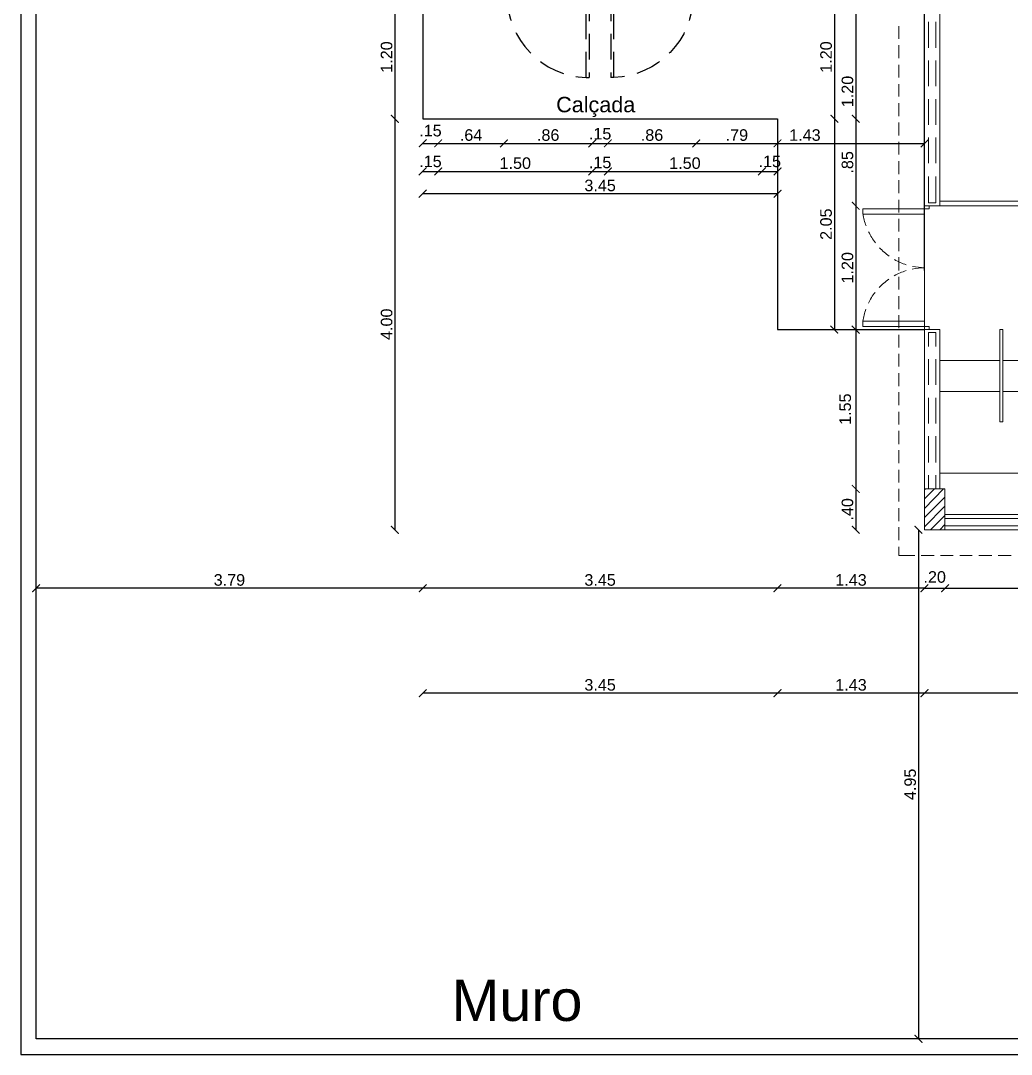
# Model space of a CAD drawing. Extents: x 3377 to 3790, y 1673 to 1846.
# Drawn here: x 3447.06 to 3456.7, y 1680.2 to 1690.25 of the extents above; entities that cross this region are included whole.
import ezdxf

# ---------------------------------------------------------------- set-up
doc = ezdxf.new("R2010")
doc.units = 0
doc.header["$LTSCALE"] = 2
doc.header["$PDMODE"] = 32
doc.linetypes.add('HIDDEN2', pattern=[0.1875, 0.125, -0.0625])
for name, color, linetype in [('. Esquadria', 7, 'Continuous'), ('ARQ-COTAS', 250, 'Continuous'), ('F-VT-GREIDE', 6, 'Continuous'), ('PDF5_Text', 7, 'Continuous'), ('PDF6_0', 7, 'Continuous'), ('PDF6_13-CORTE', 7, 'Continuous'), ('PDF6_A-PROJEÇÃO', 7, 'Continuous'), ('PDF6_AR-PORTAS', 7, 'Continuous'), ('PDF6_COBOGO', 7, 'Continuous'), ('PDF6_I- QUADRA', 7, 'Continuous'), ('PROIEZIONI_finissime', 251, 'Continuous')]:
    doc.layers.add(name, color=color, linetype=linetype)
doc.layers.add('. TEXTO', color=7, linetype='Continuous', lineweight=0)
doc.layers.add('PDF6_04-DETALHE', color=7, linetype='Continuous', true_color=0xd933c0)
doc.styles.add('75_R80', font='arial.ttf', dxfattribs={"height": 0.15})
doc.styles.add('PDF Arial', font='arial.ttf')
doc.styles.add('ROMANS', font='arial.ttf')
doc.dimstyles.new('1-75', dxfattribs={"dimscale": 0.75, "dimtxt": 0.15, "dimasz": 0.1, "dimexe": 0.05, "dimexo": 0.1, "dimgap": 0.03, "dimtad": 1, "dimzin": 5, "dimdsep": 46, "dimtxsty": 'ROMANS', "dimblk": 'ARCHTICK', "dimcen": 0, "dimse1": 1, "dimse2": 1, "dimclrd": 1, "dimclre": 256, "dimclrt": 2, "dimadec": 0, "dimazin": 0, "dimtfac": 1, "dimtofl": 0, "dimtmove": 2, "dimatfit": 3, "dimldrblk": 'ARCHTICK', "dimfxl": 0.04, "dimtolj": 1, "dimtzin": 1, "dimarcsym": 0})

# ---------------------------------------------------------------- blocks, each defined once
blk = doc.blocks.new('fechadura')
for p, q in [((1565.037, 630.001), (1565.037, 629.971)), ((1565.047, 630.001), (1565.047, 629.971)), ((1565.037, 629.971), (1565.037, 629.961)), ((1565.127, 629.961), (1565.037, 629.961)), ((1565.047, 629.971), (1565.127, 629.971)), ((1565.127, 629.971), (1565.127, 629.961))]:
    blk.add_line(p, q)
blk = doc.blocks.new('P .86')
at = {"layer": '. Esquadria'}
h = blk.add_hatch(color=34, dxfattribs=at)
h.dxf.hatch_style = 1
h.set_gradient(color1=(153, 76, 0), color2=(153, 133, 76), tint=1, name='INVCYLINDER')
h.paths.add_polyline_path([(3862.4, 600.941), (3862.37, 600.941), (3862.37, 601.091), (3862.4, 601.091)])
h = blk.add_hatch(color=34, dxfattribs=at)
h.dxf.hatch_style = 1
h.set_gradient(color1=(153, 76, 0), color2=(153, 133, 76), tint=1, name='CURVED')
h.paths.add_polyline_path([(3863.2, 601.061), (3862.4, 601.061), (3862.4, 601.091), (3863.2, 601.091)])
h = blk.add_hatch(color=253, dxfattribs=at)
h.dxf.hatch_style = 1
h.set_gradient(color1=(173, 173, 173), color2=(91, 91, 91), tint=1, name='INVCYLINDER')
h.paths.add_polyline_path([(3863.17, 601.021), (3863.08, 601.021), (3863.08, 601.031), (3863.16, 601.031), (3863.16, 601.061), (3863.17, 601.061), (3863.17, 601.031)])
h.paths.add_polyline_path([(3863.17, 601.121), (3863.17, 601.091), (3863.16, 601.091), (3863.16, 601.121), (3863.08, 601.121), (3863.08, 601.131), (3863.17, 601.131)])
h = blk.add_hatch(color=34, dxfattribs=at)
h.dxf.hatch_style = 1
h.set_gradient(color1=(153, 76, 0), color2=(153, 133, 76), tint=1, name='INVCYLINDER')
h.paths.add_polyline_path([(3863.23, 600.941), (3863.2, 600.941), (3863.2, 601.091), (3863.23, 601.091)])
at = {"layer": '. Esquadria', "color": 1, "linetype": 'HIDDEN2'}
for p, q in [((3862.4, 601.091), (3862.4, 601.891)), ((3862.43, 601.891), (3862.43, 601.091))]:
    blk.add_line(p, q, dxfattribs=at)
at = {"layer": '. Esquadria', "color": 1}
blk.add_line((3862.43, 601.891), (3862.4, 601.891), dxfattribs=at)
at = {"layer": '. Esquadria'}
blk.add_line((3863.2, 600.941), (3862.4, 600.941), dxfattribs=at)
at = {"layer": '. Esquadria', "color": 2}
for points in [[(3862.4, 601.091), (3862.4, 600.941), (3862.37, 600.941), (3862.37, 601.091)], [(3863.2, 601.091), (3863.2, 601.061), (3862.4, 601.061), (3862.4, 601.091)], [(3863.23, 601.091), (3863.23, 600.941), (3863.2, 600.941), (3863.2, 601.091)]]:
    blk.add_lwpolyline(points, close=True, dxfattribs=at)
at = {"layer": '. Esquadria', "color": 1, "linetype": 'HIDDEN2'}
blk.add_arc((3862.4, 601.091), 0.8, 359.9735, 87.8832, dxfattribs=at)
at = {"layer": '. Esquadria', "rotation": 180}
blk.add_blockref('fechadura', (5428.206, 1231.092), dxfattribs=at)
at = {"layer": '. Esquadria', "extrusion": (0, 0, -1), "zscale": -1}
blk.add_blockref('fechadura', (-5428.206, -28.94), dxfattribs=at)
blk = doc.blocks.new('_ARCHTICK')
at = {"color": 0, "linetype": 'ByBlock', "const_width": 0.15}
blk.add_lwpolyline([(-0.5, -0.5), (0.5, 0.5)], dxfattribs=at)
blk = doc.blocks.new('*D512')
at = {"layer": 'ARQ-COTAS', "color": 1, "lineweight": -2, "transparency": 16777216}
blk.add_line((3450.702, 1690.494), (3450.702, 1689.294), dxfattribs=at)
at = {"layer": 'Defpoints', "color": 0, "transparency": 16777216}
for p in [(3451.123, 1690.494), (3450.702, 1689.294), (3450.973, 1689.294)]:
    blk.add_point(p, dxfattribs=at)
at = {"layer": 'ARQ-COTAS', "color": 1, "lineweight": -2, "transparency": 16777216, "xscale": 0.07500000000000001, "yscale": 0.07500000000000001, "zscale": 0.07500000000000001}
for p, rotation in [((3450.702, 1690.494), 90), ((3450.702, 1689.294), 270)]:
    blk.add_blockref('_ARCHTICK', p, dxfattribs=dict(at, rotation=rotation))
at = {"layer": 'ARQ-COTAS', "color": 2, "transparency": 16777216, "insert": (3450.622, 1689.894), "char_height": 0.1125, "attachment_point": 5, "rotation": 90, "style": 'ROMANS'}
blk.add_mtext('\\A1;1.20', dxfattribs=at)
blk = doc.blocks.new('*D484')
at = {"layer": 'ARQ-COTAS', "color": 1, "lineweight": -2, "transparency": 16777216}
blk.add_line((3450.973, 1689.055), (3451.123, 1689.055), dxfattribs=at)
at = {"layer": 'Defpoints', "color": 0, "transparency": 16777216}
for p in [(3450.973, 1689.493), (3451.123, 1689.493), (3451.123, 1689.055)]:
    blk.add_point(p, dxfattribs=at)
at = {"layer": 'ARQ-COTAS', "color": 1, "lineweight": -2, "transparency": 16777216, "xscale": 0.07500000000000001, "yscale": 0.07500000000000001, "zscale": 0.07500000000000001}
for p, rotation in [((3450.973, 1689.055), 180.0006025639827), ((3451.123, 1689.055), 0.0006025639827764815)]:
    blk.add_blockref('_ARCHTICK', p, dxfattribs=dict(at, rotation=rotation))
at = {"layer": 'ARQ-COTAS', "color": 2, "transparency": 16777216, "insert": (3451.048, 1689.178), "char_height": 0.1125, "attachment_point": 5, "rotation": 0.0006, "style": 'ROMANS'}
blk.add_mtext('\\A1;.15', dxfattribs=at)
blk = doc.blocks.new('*D485')
at = {"layer": 'ARQ-COTAS', "color": 1, "lineweight": -2, "transparency": 16777216}
blk.add_line((3451.123, 1689.055), (3451.763, 1689.055), dxfattribs=at)
at = {"layer": 'Defpoints', "color": 0, "transparency": 16777216}
for p in [(3451.123, 1689.493), (3451.763, 1689.287), (3451.763, 1689.055)]:
    blk.add_point(p, dxfattribs=at)
at = {"layer": 'ARQ-COTAS', "color": 1, "lineweight": -2, "transparency": 16777216, "xscale": 0.07500000000000001, "yscale": 0.07500000000000001, "zscale": 0.07500000000000001}
for p, rotation in [((3451.123, 1689.055), 180.0006025639868), ((3451.763, 1689.055), 0.0006025639868348692)]:
    blk.add_blockref('_ARCHTICK', p, dxfattribs=dict(at, rotation=rotation))
at = {"layer": 'ARQ-COTAS', "color": 2, "transparency": 16777216, "insert": (3451.443, 1689.135), "char_height": 0.1125, "attachment_point": 5, "rotation": 0.0006, "style": 'ROMANS'}
blk.add_mtext('\\A1;.64', dxfattribs=at)
blk = doc.blocks.new('*D486')
at = {"layer": 'ARQ-COTAS', "color": 1, "lineweight": -2, "transparency": 16777216}
blk.add_line((3451.763, 1689.055), (3452.623, 1689.055), dxfattribs=at)
at = {"layer": 'Defpoints', "color": 0, "transparency": 16777216}
for p in [(3451.763, 1689.287), (3452.623, 1689.287), (3452.623, 1689.055)]:
    blk.add_point(p, dxfattribs=at)
at = {"layer": 'ARQ-COTAS', "color": 1, "lineweight": -2, "transparency": 16777216, "xscale": 0.07500000000000001, "yscale": 0.07500000000000001, "zscale": 0.07500000000000001}
for p, rotation in [((3451.763, 1689.055), 180.0006025639868), ((3452.623, 1689.055), 0.0006025639868348692)]:
    blk.add_blockref('_ARCHTICK', p, dxfattribs=dict(at, rotation=rotation))
at = {"layer": 'ARQ-COTAS', "color": 2, "transparency": 16777216, "insert": (3452.193, 1689.135), "char_height": 0.1125, "attachment_point": 5, "rotation": 0.0006, "style": 'ROMANS'}
blk.add_mtext('\\A1;.86', dxfattribs=at)
blk = doc.blocks.new('*D487')
at = {"layer": 'ARQ-COTAS', "color": 1, "lineweight": -2, "transparency": 16777216}
blk.add_line((3452.623, 1689.055), (3452.773, 1689.055), dxfattribs=at)
at = {"layer": 'Defpoints', "color": 0, "transparency": 16777216}
for p in [(3452.623, 1689.287), (3452.773, 1689.287), (3452.773, 1689.055)]:
    blk.add_point(p, dxfattribs=at)
at = {"layer": 'ARQ-COTAS', "color": 1, "lineweight": -2, "transparency": 16777216, "xscale": 0.07500000000000001, "yscale": 0.07500000000000001, "zscale": 0.07500000000000001}
for p, rotation in [((3452.623, 1689.055), 180.0006025639868), ((3452.773, 1689.055), 0.0006025639868348692)]:
    blk.add_blockref('_ARCHTICK', p, dxfattribs=dict(at, rotation=rotation))
at = {"layer": 'ARQ-COTAS', "color": 2, "transparency": 16777216, "insert": (3452.698, 1689.148), "char_height": 0.1125, "attachment_point": 5, "rotation": 0.0006, "style": 'ROMANS'}
blk.add_mtext('\\A1;.15', dxfattribs=at)
blk = doc.blocks.new('*D488')
at = {"layer": 'ARQ-COTAS', "color": 1, "lineweight": -2, "transparency": 16777216}
blk.add_line((3452.773, 1689.055), (3453.633, 1689.055), dxfattribs=at)
at = {"layer": 'Defpoints', "color": 0, "transparency": 16777216}
for p in [(3452.773, 1689.287), (3453.633, 1689.287), (3453.633, 1689.055)]:
    blk.add_point(p, dxfattribs=at)
at = {"layer": 'ARQ-COTAS', "color": 1, "lineweight": -2, "transparency": 16777216, "xscale": 0.07500000000000001, "yscale": 0.07500000000000001, "zscale": 0.07500000000000001}
for p, rotation in [((3452.773, 1689.055), 180.0006025639868), ((3453.633, 1689.055), 0.0006025639868348692)]:
    blk.add_blockref('_ARCHTICK', p, dxfattribs=dict(at, rotation=rotation))
at = {"layer": 'ARQ-COTAS', "color": 2, "transparency": 16777216, "insert": (3453.203, 1689.135), "char_height": 0.1125, "attachment_point": 5, "rotation": 0.0006, "style": 'ROMANS'}
blk.add_mtext('\\A1;.86', dxfattribs=at)
blk = doc.blocks.new('*D489')
at = {"layer": 'ARQ-COTAS', "color": 1, "lineweight": -2, "transparency": 16777216}
blk.add_line((3453.633, 1689.055), (3454.423, 1689.055), dxfattribs=at)
at = {"layer": 'Defpoints', "color": 0, "transparency": 16777216}
for p in [(3453.633, 1689.287), (3454.423, 1689.287), (3454.423, 1689.055)]:
    blk.add_point(p, dxfattribs=at)
at = {"layer": 'ARQ-COTAS', "color": 1, "lineweight": -2, "transparency": 16777216, "xscale": 0.07500000000000001, "yscale": 0.07500000000000001, "zscale": 0.07500000000000001}
for p, rotation in [((3453.633, 1689.055), 180.0006025639868), ((3454.423, 1689.055), 0.0006025639868348692)]:
    blk.add_blockref('_ARCHTICK', p, dxfattribs=dict(at, rotation=rotation))
at = {"layer": 'ARQ-COTAS', "color": 2, "transparency": 16777216, "insert": (3454.028, 1689.135), "char_height": 0.1125, "attachment_point": 5, "rotation": 0.0006, "style": 'ROMANS'}
blk.add_mtext('\\A1;.79', dxfattribs=at)
blk = doc.blocks.new('*D490')
at = {"layer": 'ARQ-COTAS', "color": 1, "lineweight": -2, "transparency": 16777216}
blk.add_line((3454.423, 1689.055), (3455.853, 1689.055), dxfattribs=at)
at = {"layer": 'Defpoints', "color": 0, "transparency": 16777216}
for p in [(3454.423, 1689.287), (3455.853, 1689.087), (3455.853, 1689.055)]:
    blk.add_point(p, dxfattribs=at)
at = {"layer": 'ARQ-COTAS', "color": 1, "lineweight": -2, "transparency": 16777216, "xscale": 0.07500000000000001, "yscale": 0.07500000000000001, "zscale": 0.07500000000000001}
for p, rotation in [((3454.423, 1689.055), 180.0006025639868), ((3455.853, 1689.055), 0.0006025639868348692)]:
    blk.add_blockref('_ARCHTICK', p, dxfattribs=dict(at, rotation=rotation))
at = {"layer": 'ARQ-COTAS', "color": 2, "transparency": 16777216, "insert": (3454.69, 1689.135), "char_height": 0.1125, "attachment_point": 5, "rotation": 0.0006, "style": 'ROMANS'}
blk.add_mtext('\\A1;1.43', dxfattribs=at)
blk = doc.blocks.new('*D491')
at = {"layer": 'ARQ-COTAS', "color": 1, "lineweight": -2, "transparency": 16777216}
blk.add_line((3450.973, 1688.782), (3451.123, 1688.782), dxfattribs=at)
at = {"layer": 'Defpoints', "color": 0, "transparency": 16777216}
for p in [(3450.973, 1690.194), (3451.123, 1690.194), (3451.123, 1688.782)]:
    blk.add_point(p, dxfattribs=at)
at = {"layer": 'ARQ-COTAS', "color": 1, "lineweight": -2, "transparency": 16777216, "xscale": 0.07500000000000001, "yscale": 0.07500000000000001, "zscale": 0.07500000000000001}
for p, rotation in [((3450.973, 1688.782), 180.0006025640254), ((3451.123, 1688.782), 0.0006025640254213587)]:
    blk.add_blockref('_ARCHTICK', p, dxfattribs=dict(at, rotation=rotation))
at = {"layer": 'ARQ-COTAS', "color": 2, "transparency": 16777216, "insert": (3451.048, 1688.879), "char_height": 0.1125, "attachment_point": 5, "rotation": 0.0006, "style": 'ROMANS'}
blk.add_mtext('\\A1;.15', dxfattribs=at)
blk = doc.blocks.new('*D492')
at = {"layer": 'ARQ-COTAS', "color": 1, "lineweight": -2, "transparency": 16777216}
blk.add_line((3451.123, 1688.782), (3452.623, 1688.782), dxfattribs=at)
at = {"layer": 'Defpoints', "color": 0, "transparency": 16777216}
for p in [(3451.123, 1690.194), (3452.623, 1689.437), (3452.623, 1688.782)]:
    blk.add_point(p, dxfattribs=at)
at = {"layer": 'ARQ-COTAS', "color": 1, "lineweight": -2, "transparency": 16777216, "xscale": 0.07500000000000001, "yscale": 0.07500000000000001, "zscale": 0.07500000000000001}
for p, rotation in [((3451.123, 1688.782), 180.0006025640129), ((3452.623, 1688.782), 0.0006025640128899733)]:
    blk.add_blockref('_ARCHTICK', p, dxfattribs=dict(at, rotation=rotation))
at = {"layer": 'ARQ-COTAS', "color": 2, "transparency": 16777216, "insert": (3451.873, 1688.862), "char_height": 0.1125, "attachment_point": 5, "rotation": 0.0006, "style": 'ROMANS'}
blk.add_mtext('\\A1;1.50', dxfattribs=at)
blk = doc.blocks.new('*D493')
at = {"layer": 'ARQ-COTAS', "color": 1, "lineweight": -2, "transparency": 16777216}
blk.add_line((3452.623, 1688.782), (3452.773, 1688.782), dxfattribs=at)
at = {"layer": 'Defpoints', "color": 0, "transparency": 16777216}
for p in [(3452.623, 1689.437), (3452.773, 1689.437), (3452.773, 1688.782)]:
    blk.add_point(p, dxfattribs=at)
at = {"layer": 'ARQ-COTAS', "color": 1, "lineweight": -2, "transparency": 16777216, "xscale": 0.07500000000000001, "yscale": 0.07500000000000001, "zscale": 0.07500000000000001}
for p, rotation in [((3452.623, 1688.782), 180.0006025640129), ((3452.773, 1688.782), 0.0006025640128899733)]:
    blk.add_blockref('_ARCHTICK', p, dxfattribs=dict(at, rotation=rotation))
at = {"layer": 'ARQ-COTAS', "color": 2, "transparency": 16777216, "insert": (3452.698, 1688.869), "char_height": 0.1125, "attachment_point": 5, "rotation": 0.0006, "style": 'ROMANS'}
blk.add_mtext('\\A1;.15', dxfattribs=at)
blk = doc.blocks.new('*D494')
at = {"layer": 'ARQ-COTAS', "color": 1, "lineweight": -2, "transparency": 16777216}
blk.add_line((3452.773, 1688.782), (3454.273, 1688.782), dxfattribs=at)
at = {"layer": 'Defpoints', "color": 0, "transparency": 16777216}
for p in [(3452.773, 1689.437), (3454.273, 1689.437), (3454.273, 1688.782)]:
    blk.add_point(p, dxfattribs=at)
at = {"layer": 'ARQ-COTAS', "color": 1, "lineweight": -2, "transparency": 16777216, "xscale": 0.07500000000000001, "yscale": 0.07500000000000001, "zscale": 0.07500000000000001}
for p, rotation in [((3452.773, 1688.782), 180.0006025640129), ((3454.273, 1688.782), 0.0006025640128899733)]:
    blk.add_blockref('_ARCHTICK', p, dxfattribs=dict(at, rotation=rotation))
at = {"layer": 'ARQ-COTAS', "color": 2, "transparency": 16777216, "insert": (3453.523, 1688.862), "char_height": 0.1125, "attachment_point": 5, "rotation": 0.0006, "style": 'ROMANS'}
blk.add_mtext('\\A1;1.50', dxfattribs=at)
blk = doc.blocks.new('*D495')
at = {"layer": 'ARQ-COTAS', "color": 1, "lineweight": -2, "transparency": 16777216}
blk.add_line((3454.273, 1688.782), (3454.423, 1688.782), dxfattribs=at)
at = {"layer": 'Defpoints', "color": 0, "transparency": 16777216}
for p in [(3454.273, 1689.437), (3454.423, 1689.287), (3454.423, 1688.782)]:
    blk.add_point(p, dxfattribs=at)
at = {"layer": 'ARQ-COTAS', "color": 1, "lineweight": -2, "transparency": 16777216, "xscale": 0.07500000000000001, "yscale": 0.07500000000000001, "zscale": 0.07500000000000001}
for p, rotation in [((3454.273, 1688.782), 180.0006025640129), ((3454.423, 1688.782), 0.0006025640128899733)]:
    blk.add_blockref('_ARCHTICK', p, dxfattribs=dict(at, rotation=rotation))
at = {"layer": 'ARQ-COTAS', "color": 2, "transparency": 16777216, "insert": (3454.348, 1688.879), "char_height": 0.1125, "attachment_point": 5, "rotation": 0.0006, "style": 'ROMANS'}
blk.add_mtext('\\A1;.15', dxfattribs=at)
blk = doc.blocks.new('*D523')
at = {"layer": 'ARQ-COTAS', "color": 1, "lineweight": -2, "transparency": 16777216}
blk.add_line((3454.423, 1688.565), (3450.973, 1688.565), dxfattribs=at)
at = {"layer": 'Defpoints', "color": 0, "transparency": 16777216}
for p in [(3450.973, 1690.494), (3454.423, 1690.494), (3450.973, 1688.565)]:
    blk.add_point(p, dxfattribs=at)
at = {"layer": 'ARQ-COTAS', "color": 1, "lineweight": -2, "transparency": 16777216, "xscale": 0.07500000000000001, "yscale": 0.07500000000000001, "zscale": 0.07500000000000001}
for p, rotation in [((3450.973, 1688.565), 180.0000504460488), ((3454.423, 1688.565), 5.044604885817705e-05)]:
    blk.add_blockref('_ARCHTICK', p, dxfattribs=dict(at, rotation=rotation))
at = {"layer": 'ARQ-COTAS', "color": 2, "transparency": 16777216, "insert": (3452.698, 1688.645), "char_height": 0.1125, "attachment_point": 5, "rotation": 0.0001, "style": 'ROMANS'}
blk.add_mtext('\\A1;3.45', dxfattribs=at)
blk = doc.blocks.new('*D524')
at = {"layer": 'ARQ-COTAS', "color": 1, "lineweight": -2, "transparency": 16777216}
blk.add_line((3454.976, 1690.494), (3454.976, 1689.294), dxfattribs=at)
at = {"layer": 'Defpoints', "color": 0, "transparency": 16777216}
for p in [(3454.423, 1690.494), (3454.423, 1689.294), (3454.976, 1689.294)]:
    blk.add_point(p, dxfattribs=at)
at = {"layer": 'ARQ-COTAS', "color": 1, "lineweight": -2, "transparency": 16777216, "xscale": 0.07500000000000001, "yscale": 0.07500000000000001, "zscale": 0.07500000000000001}
for p, rotation in [((3454.976, 1690.494), 90), ((3454.976, 1689.294), 270)]:
    blk.add_blockref('_ARCHTICK', p, dxfattribs=dict(at, rotation=rotation))
at = {"layer": 'ARQ-COTAS', "color": 2, "transparency": 16777216, "insert": (3454.896, 1689.894), "char_height": 0.1125, "attachment_point": 5, "rotation": 90, "style": 'ROMANS'}
blk.add_mtext('\\A1;1.20', dxfattribs=at)
blk = doc.blocks.new('*D525')
at = {"layer": 'ARQ-COTAS', "color": 1, "lineweight": -2, "transparency": 16777216}
blk.add_line((3454.976, 1689.294), (3454.976, 1687.244), dxfattribs=at)
at = {"layer": 'Defpoints', "color": 0, "transparency": 16777216}
for p in [(3454.423, 1689.294), (3454.976, 1687.244), (3454.999, 1687.244)]:
    blk.add_point(p, dxfattribs=at)
at = {"layer": 'ARQ-COTAS', "color": 1, "lineweight": -2, "transparency": 16777216, "xscale": 0.07500000000000001, "yscale": 0.07500000000000001, "zscale": 0.07500000000000001}
for p, rotation in [((3454.976, 1689.294), 90), ((3454.976, 1687.244), 270)]:
    blk.add_blockref('_ARCHTICK', p, dxfattribs=dict(at, rotation=rotation))
at = {"layer": 'ARQ-COTAS', "color": 2, "transparency": 16777216, "insert": (3454.896, 1688.269), "char_height": 0.1125, "attachment_point": 5, "rotation": 90, "style": 'ROMANS'}
blk.add_mtext('\\A1;2.05', dxfattribs=at)
blk = doc.blocks.new('*D529')
at = {"layer": 'ARQ-COTAS', "color": 1, "lineweight": -2, "transparency": 16777216}
blk.add_line((3455.184, 1690.494), (3455.184, 1689.294), dxfattribs=at)
at = {"layer": 'Defpoints', "color": 0, "transparency": 16777216}
for p in [(3454.423, 1690.494), (3455.162, 1689.294), (3455.184, 1689.294)]:
    blk.add_point(p, dxfattribs=at)
at = {"layer": 'ARQ-COTAS', "color": 1, "lineweight": -2, "transparency": 16777216, "xscale": 0.07500000000000001, "yscale": 0.07500000000000001, "zscale": 0.07500000000000001}
for p, rotation in [((3455.184, 1690.494), 90), ((3455.184, 1689.294), 270)]:
    blk.add_blockref('_ARCHTICK', p, dxfattribs=dict(at, rotation=rotation))
at = {"layer": 'ARQ-COTAS', "color": 2, "transparency": 16777216, "insert": (3455.104, 1689.559), "char_height": 0.1125, "attachment_point": 5, "rotation": 90, "style": 'ROMANS'}
blk.add_mtext('\\A1;1.20', dxfattribs=at)
blk = doc.blocks.new('*D546')
at = {"layer": 'ARQ-COTAS', "color": 1, "lineweight": -2, "transparency": 16777216}
blk.add_line((3455.184, 1689.294), (3455.184, 1688.447), dxfattribs=at)
at = {"layer": 'Defpoints', "color": 0, "transparency": 16777216}
for p in [(3455.162, 1689.294), (3455.184, 1688.447), (3455.853, 1688.447)]:
    blk.add_point(p, dxfattribs=at)
at = {"layer": 'ARQ-COTAS', "color": 1, "lineweight": -2, "transparency": 16777216, "xscale": 0.07500000000000001, "yscale": 0.07500000000000001, "zscale": 0.07500000000000001}
for p, rotation in [((3455.184, 1689.294), 90), ((3455.184, 1688.447), 270)]:
    blk.add_blockref('_ARCHTICK', p, dxfattribs=dict(at, rotation=rotation))
at = {"layer": 'ARQ-COTAS', "color": 2, "transparency": 16777216, "insert": (3455.104, 1688.87), "char_height": 0.1125, "attachment_point": 5, "rotation": 90, "style": 'ROMANS'}
blk.add_mtext('\\A1;.85', dxfattribs=at)
blk = doc.blocks.new('*D547')
at = {"layer": 'ARQ-COTAS', "color": 1, "lineweight": -2, "transparency": 16777216}
blk.add_line((3455.184, 1688.447), (3455.184, 1687.244), dxfattribs=at)
at = {"layer": 'Defpoints', "color": 0, "transparency": 16777216}
for p in [(3455.853, 1688.447), (3455.184, 1687.244), (3455.853, 1687.244)]:
    blk.add_point(p, dxfattribs=at)
at = {"layer": 'ARQ-COTAS', "color": 1, "lineweight": -2, "transparency": 16777216, "xscale": 0.07500000000000001, "yscale": 0.07500000000000001, "zscale": 0.07500000000000001}
for p, rotation in [((3455.184, 1688.447), 90), ((3455.184, 1687.244), 270)]:
    blk.add_blockref('_ARCHTICK', p, dxfattribs=dict(at, rotation=rotation))
at = {"layer": 'ARQ-COTAS', "color": 2, "transparency": 16777216, "insert": (3455.104, 1687.845), "char_height": 0.1125, "attachment_point": 5, "rotation": 90, "style": 'ROMANS'}
blk.add_mtext('\\A1;1.20', dxfattribs=at)
blk = doc.blocks.new('*D625')
at = {"layer": 'ARQ-COTAS', "color": 1, "lineweight": -2, "transparency": 16777216}
blk.add_line((3455.853, 1684.729), (3456.052, 1684.729), dxfattribs=at)
at = {"layer": 'Defpoints', "color": 0, "transparency": 16777216}
for p in [(3455.853, 1685.297), (3456.052, 1685.297), (3456.052, 1684.729)]:
    blk.add_point(p, dxfattribs=at)
at = {"layer": 'ARQ-COTAS', "color": 1, "lineweight": -2, "transparency": 16777216, "xscale": 0.07500000000000001, "yscale": 0.07500000000000001, "zscale": 0.07500000000000001, "rotation": 180}
blk.add_blockref('_ARCHTICK', (3455.853, 1684.729), dxfattribs=at)
at = {"layer": 'ARQ-COTAS', "color": 1, "lineweight": -2, "transparency": 16777216, "xscale": 0.07500000000000001, "yscale": 0.07500000000000001, "zscale": 0.07500000000000001}
blk.add_blockref('_ARCHTICK', (3456.052, 1684.729), dxfattribs=at)
at = {"layer": 'ARQ-COTAS', "color": 2, "transparency": 16777216, "insert": (3455.952, 1684.838), "char_height": 0.1125, "attachment_point": 5, "style": 'ROMANS'}
blk.add_mtext('\\A1;.20', dxfattribs=at)
blk = doc.blocks.new('*D626')
at = {"layer": 'ARQ-COTAS', "color": 1, "lineweight": -2, "transparency": 16777216}
blk.add_line((3456.052, 1684.729), (3461.627, 1684.729), dxfattribs=at)
at = {"layer": 'Defpoints', "color": 0, "transparency": 16777216}
for p in [(3456.052, 1685.297), (3461.627, 1685.297), (3461.627, 1684.729)]:
    blk.add_point(p, dxfattribs=at)
at = {"layer": 'ARQ-COTAS', "color": 1, "lineweight": -2, "transparency": 16777216, "xscale": 0.07500000000000001, "yscale": 0.07500000000000001, "zscale": 0.07500000000000001, "rotation": 180}
blk.add_blockref('_ARCHTICK', (3456.052, 1684.729), dxfattribs=at)
at = {"layer": 'ARQ-COTAS', "color": 1, "lineweight": -2, "transparency": 16777216, "xscale": 0.07500000000000001, "yscale": 0.07500000000000001, "zscale": 0.07500000000000001}
blk.add_blockref('_ARCHTICK', (3461.627, 1684.729), dxfattribs=at)
at = {"layer": 'ARQ-COTAS', "color": 2, "transparency": 16777216, "insert": (3458.839, 1684.809), "char_height": 0.1125, "attachment_point": 5, "style": 'ROMANS'}
blk.add_mtext('\\A1;5.58', dxfattribs=at)
blk = doc.blocks.new('*D923')
at = {"layer": 'ARQ-COTAS', "color": 1, "lineweight": -2, "transparency": 16777216}
blk.add_line((3450.702, 1689.294), (3450.702, 1685.297), dxfattribs=at)
at = {"layer": 'Defpoints', "color": 0, "transparency": 16777216}
for p in [(3450.973, 1689.294), (3450.702, 1685.297), (3455.853, 1685.297)]:
    blk.add_point(p, dxfattribs=at)
at = {"layer": 'ARQ-COTAS', "color": 1, "lineweight": -2, "transparency": 16777216, "xscale": 0.07500000000000001, "yscale": 0.07500000000000001, "zscale": 0.07500000000000001}
for p, rotation in [((3450.702, 1689.294), 90), ((3450.702, 1685.297), 270)]:
    blk.add_blockref('_ARCHTICK', p, dxfattribs=dict(at, rotation=rotation))
at = {"layer": 'ARQ-COTAS', "color": 2, "transparency": 16777216, "insert": (3450.622, 1687.296), "char_height": 0.1125, "attachment_point": 5, "rotation": 90, "style": 'ROMANS'}
blk.add_mtext('\\A1;4.00', dxfattribs=at)
blk = doc.blocks.new('*D924')
at = {"layer": 'ARQ-COTAS', "color": 1, "lineweight": -2, "transparency": 16777216}
blk.add_line((3455.794, 1685.297), (3455.794, 1680.347), dxfattribs=at)
at = {"layer": 'Defpoints', "color": 0, "transparency": 16777216}
for p in [(3455.853, 1685.297), (3455.794, 1680.347), (3455.812, 1680.347)]:
    blk.add_point(p, dxfattribs=at)
at = {"layer": 'ARQ-COTAS', "color": 1, "lineweight": -2, "transparency": 16777216, "xscale": 0.07500000000000001, "yscale": 0.07500000000000001, "zscale": 0.07500000000000001}
for p, rotation in [((3455.794, 1685.297), 90), ((3455.794, 1680.347), 270)]:
    blk.add_blockref('_ARCHTICK', p, dxfattribs=dict(at, rotation=rotation))
at = {"layer": 'ARQ-COTAS', "color": 2, "transparency": 16777216, "insert": (3455.714, 1682.822), "char_height": 0.1125, "attachment_point": 5, "rotation": 90, "style": 'ROMANS'}
blk.add_mtext('\\A1;4.95', dxfattribs=at)
blk = doc.blocks.new('*D925')
at = {"layer": 'ARQ-COTAS', "color": 1, "lineweight": -2, "transparency": 16777216}
blk.add_line((3455.184, 1687.244), (3455.184, 1685.695), dxfattribs=at)
at = {"layer": 'Defpoints', "color": 0, "transparency": 16777216}
for p in [(3455.853, 1687.244), (3455.184, 1685.695), (3455.853, 1685.695)]:
    blk.add_point(p, dxfattribs=at)
at = {"layer": 'ARQ-COTAS', "color": 1, "lineweight": -2, "transparency": 16777216, "xscale": 0.07500000000000001, "yscale": 0.07500000000000001, "zscale": 0.07500000000000001}
for p, rotation in [((3455.184, 1687.244), 90), ((3455.184, 1685.695), 270)]:
    blk.add_blockref('_ARCHTICK', p, dxfattribs=dict(at, rotation=rotation))
at = {"layer": 'ARQ-COTAS', "color": 2, "transparency": 16777216, "insert": (3455.082, 1686.47), "char_height": 0.1125, "attachment_point": 5, "rotation": 90, "style": 'ROMANS'}
blk.add_mtext('\\A1;1.55', dxfattribs=at)
blk = doc.blocks.new('*D926')
at = {"layer": 'ARQ-COTAS', "color": 1, "lineweight": -2, "transparency": 16777216}
blk.add_line((3455.853, 1684.729), (3454.423, 1684.729), dxfattribs=at)
at = {"layer": 'Defpoints', "color": 0, "transparency": 16777216}
for p in [(3454.423, 1687.244), (3455.853, 1685.297), (3454.423, 1684.729)]:
    blk.add_point(p, dxfattribs=at)
at = {"layer": 'ARQ-COTAS', "color": 1, "lineweight": -2, "transparency": 16777216, "xscale": 0.07500000000000001, "yscale": 0.07500000000000001, "zscale": 0.07500000000000001, "rotation": 180}
blk.add_blockref('_ARCHTICK', (3454.423, 1684.729), dxfattribs=at)
at = {"layer": 'ARQ-COTAS', "color": 1, "lineweight": -2, "transparency": 16777216, "xscale": 0.07500000000000001, "yscale": 0.07500000000000001, "zscale": 0.07500000000000001}
blk.add_blockref('_ARCHTICK', (3455.853, 1684.729), dxfattribs=at)
at = {"layer": 'ARQ-COTAS', "color": 2, "transparency": 16777216, "insert": (3455.138, 1684.809), "char_height": 0.1125, "attachment_point": 5, "style": 'ROMANS'}
blk.add_mtext('\\A1;1.43', dxfattribs=at)
blk = doc.blocks.new('*D927')
at = {"layer": 'ARQ-COTAS', "color": 1, "lineweight": -2, "transparency": 16777216}
blk.add_line((3454.423, 1684.729), (3450.973, 1684.729), dxfattribs=at)
at = {"layer": 'Defpoints', "color": 0, "transparency": 16777216}
for p in [(3450.973, 1690.494), (3454.423, 1687.244), (3450.973, 1684.729)]:
    blk.add_point(p, dxfattribs=at)
at = {"layer": 'ARQ-COTAS', "color": 1, "lineweight": -2, "transparency": 16777216, "xscale": 0.07500000000000001, "yscale": 0.07500000000000001, "zscale": 0.07500000000000001, "rotation": 180}
blk.add_blockref('_ARCHTICK', (3450.973, 1684.729), dxfattribs=at)
at = {"layer": 'ARQ-COTAS', "color": 1, "lineweight": -2, "transparency": 16777216, "xscale": 0.07500000000000001, "yscale": 0.07500000000000001, "zscale": 0.07500000000000001}
blk.add_blockref('_ARCHTICK', (3454.423, 1684.729), dxfattribs=at)
at = {"layer": 'ARQ-COTAS', "color": 2, "transparency": 16777216, "insert": (3452.698, 1684.809), "char_height": 0.1125, "attachment_point": 5, "style": 'ROMANS'}
blk.add_mtext('\\A1;3.45', dxfattribs=at)
blk = doc.blocks.new('*D931')
at = {"layer": 'ARQ-COTAS', "color": 1, "lineweight": -2, "transparency": 16777216}
blk.add_line((3462.702, 1683.709), (3455.853, 1683.709), dxfattribs=at)
at = {"layer": 'Defpoints', "color": 0, "transparency": 16777216}
for p in [(3455.853, 1685.297), (3455.853, 1683.709), (3462.702, 1683.197)]:
    blk.add_point(p, dxfattribs=at)
at = {"layer": 'ARQ-COTAS', "color": 1, "lineweight": -2, "transparency": 16777216, "xscale": 0.07500000000000001, "yscale": 0.07500000000000001, "zscale": 0.07500000000000001, "rotation": 180}
blk.add_blockref('_ARCHTICK', (3455.853, 1683.709), dxfattribs=at)
at = {"layer": 'ARQ-COTAS', "color": 1, "lineweight": -2, "transparency": 16777216, "xscale": 0.07500000000000001, "yscale": 0.07500000000000001, "zscale": 0.07500000000000001}
blk.add_blockref('_ARCHTICK', (3462.702, 1683.709), dxfattribs=at)
at = {"layer": 'ARQ-COTAS', "color": 2, "transparency": 16777216, "insert": (3459.277, 1683.789), "char_height": 0.1125, "attachment_point": 5, "style": 'ROMANS'}
blk.add_mtext('\\A1;6.85', dxfattribs=at)
blk = doc.blocks.new('*D932')
at = {"layer": 'ARQ-COTAS', "color": 1, "lineweight": -2, "transparency": 16777216}
blk.add_line((3455.853, 1683.709), (3454.423, 1683.709), dxfattribs=at)
at = {"layer": 'Defpoints', "color": 0, "transparency": 16777216}
for p in [(3454.423, 1687.244), (3455.853, 1685.297), (3454.423, 1683.709)]:
    blk.add_point(p, dxfattribs=at)
at = {"layer": 'ARQ-COTAS', "color": 1, "lineweight": -2, "transparency": 16777216, "xscale": 0.07500000000000001, "yscale": 0.07500000000000001, "zscale": 0.07500000000000001, "rotation": 180}
blk.add_blockref('_ARCHTICK', (3454.423, 1683.709), dxfattribs=at)
at = {"layer": 'ARQ-COTAS', "color": 1, "lineweight": -2, "transparency": 16777216, "xscale": 0.07500000000000001, "yscale": 0.07500000000000001, "zscale": 0.07500000000000001}
blk.add_blockref('_ARCHTICK', (3455.853, 1683.709), dxfattribs=at)
at = {"layer": 'ARQ-COTAS', "color": 2, "transparency": 16777216, "insert": (3455.138, 1683.789), "char_height": 0.1125, "attachment_point": 5, "style": 'ROMANS'}
blk.add_mtext('\\A1;1.43', dxfattribs=at)
blk = doc.blocks.new('*D933')
at = {"layer": 'ARQ-COTAS', "color": 1, "lineweight": -2, "transparency": 16777216}
blk.add_line((3454.423, 1683.709), (3450.973, 1683.709), dxfattribs=at)
at = {"layer": 'Defpoints', "color": 0, "transparency": 16777216}
for p in [(3450.973, 1689.294), (3454.423, 1687.244), (3450.973, 1683.709)]:
    blk.add_point(p, dxfattribs=at)
at = {"layer": 'ARQ-COTAS', "color": 1, "lineweight": -2, "transparency": 16777216, "xscale": 0.07500000000000001, "yscale": 0.07500000000000001, "zscale": 0.07500000000000001, "rotation": 180}
blk.add_blockref('_ARCHTICK', (3450.973, 1683.709), dxfattribs=at)
at = {"layer": 'ARQ-COTAS', "color": 1, "lineweight": -2, "transparency": 16777216, "xscale": 0.07500000000000001, "yscale": 0.07500000000000001, "zscale": 0.07500000000000001}
blk.add_blockref('_ARCHTICK', (3454.423, 1683.709), dxfattribs=at)
at = {"layer": 'ARQ-COTAS', "color": 2, "transparency": 16777216, "insert": (3452.698, 1683.789), "char_height": 0.1125, "attachment_point": 5, "style": 'ROMANS'}
blk.add_mtext('\\A1;3.45', dxfattribs=at)
blk = doc.blocks.new('*D934')
at = {"layer": 'ARQ-COTAS', "color": 1, "lineweight": -2, "transparency": 16777216}
blk.add_line((3450.973, 1684.729), (3447.213, 1684.729), dxfattribs=at)
at = {"layer": 'Defpoints', "color": 0, "transparency": 16777216}
for p in [(3450.973, 1689.294), (3447.213, 1686.055), (3447.213, 1684.729)]:
    blk.add_point(p, dxfattribs=at)
at = {"layer": 'ARQ-COTAS', "color": 1, "lineweight": -2, "transparency": 16777216, "xscale": 0.07500000000000001, "yscale": 0.07500000000000001, "zscale": 0.07500000000000001, "rotation": 180}
blk.add_blockref('_ARCHTICK', (3447.213, 1684.729), dxfattribs=at)
at = {"layer": 'ARQ-COTAS', "color": 1, "lineweight": -2, "transparency": 16777216, "xscale": 0.07500000000000001, "yscale": 0.07500000000000001, "zscale": 0.07500000000000001}
blk.add_blockref('_ARCHTICK', (3450.973, 1684.729), dxfattribs=at)
at = {"layer": 'ARQ-COTAS', "color": 2, "transparency": 16777216, "insert": (3449.093, 1684.809), "char_height": 0.1125, "attachment_point": 5, "style": 'ROMANS'}
blk.add_mtext('\\A1;3.79', dxfattribs=at)
blk = doc.blocks.new('*D971')
at = {"layer": 'ARQ-COTAS', "color": 1, "lineweight": -2, "transparency": 16777216}
blk.add_line((3455.184, 1685.695), (3455.184, 1685.297), dxfattribs=at)
at = {"layer": 'Defpoints', "color": 0, "transparency": 16777216}
for p in [(3455.853, 1685.695), (3455.184, 1685.297), (3455.853, 1685.297)]:
    blk.add_point(p, dxfattribs=at)
at = {"layer": 'ARQ-COTAS', "color": 1, "lineweight": -2, "transparency": 16777216, "xscale": 0.07500000000000001, "yscale": 0.07500000000000001, "zscale": 0.07500000000000001}
for p, rotation in [((3455.184, 1685.695), 90), ((3455.184, 1685.297), 270)]:
    blk.add_blockref('_ARCHTICK', p, dxfattribs=dict(at, rotation=rotation))
at = {"layer": 'ARQ-COTAS', "color": 2, "transparency": 16777216, "insert": (3455.104, 1685.496), "char_height": 0.1125, "attachment_point": 5, "rotation": 90, "style": 'ROMANS'}
blk.add_mtext('\\A1;.40', dxfattribs=at)

msp = doc.modelspace()

# ---------------------------------------------------------------- linework, layer by layer
at = {"layer": 'F-VT-GREIDE'}
msp.add_lwpolyline([(3466.703, 1680.347), (3447.213, 1680.347), (3447.213, 1710.046), (3486.913, 1710.046), (3486.913, 1680.347), (3470.703, 1680.347), (3470.703, 1680.197), (3487.063, 1680.197), (3487.063, 1710.196), (3447.063, 1710.196), (3447.063, 1680.197), (3466.703, 1680.197)], close=True, dxfattribs=at)
at = {"layer": 'PDF6_0', "lineweight": 0}
for points in [[(3455.853, 1685.687), (3455.861, 1685.695)], [(3455.853, 1685.598), (3455.95, 1685.695)], [(3455.853, 1685.504), (3456.039, 1685.695)], [(3455.853, 1685.416), (3456.052, 1685.615)], [(3455.853, 1685.327), (3456.052, 1685.526)], [(3455.912, 1685.297), (3456.052, 1685.437)], [(3456.001, 1685.297), (3456.052, 1685.348)]]:
    msp.add_lwpolyline(points, dxfattribs=at)
at = {"layer": 'PDF6_04-DETALHE', "color": 1, "lineweight": 0}
msp.add_lwpolyline([(3456.585, 1686.347), (3456.615, 1686.347), (3456.615, 1687.244), (3456.585, 1687.244)], close=True, dxfattribs=at)
for points in [[(3456.585, 1686.643), (3456.001, 1686.643), (3456.001, 1686.944), (3456.585, 1686.944)], [(3456.615, 1686.944), (3457.203, 1686.944), (3457.203, 1686.643), (3456.615, 1686.643)], [(3465.699, 1685.847), (3456.001, 1685.847)]]:
    msp.add_lwpolyline(points, dxfattribs=at)
at = {"layer": 'PDF6_13-CORTE', "lineweight": 0}
for points in [[(3456.001, 1698.644), (3456.001, 1701.946), (3455.853, 1701.946), (3455.853, 1694.445), (3455.853, 1688.447), (3456.001, 1688.447), (3456.001, 1691.744)], [(3455.853, 1685.695), (3455.853, 1687.244), (3456.001, 1687.244), (3456.001, 1685.695)], [(3465.699, 1686.745), (3465.699, 1685.297), (3456.001, 1685.297)], [(3461.627, 1685.445), (3456.052, 1685.445)]]:
    msp.add_lwpolyline(points, dxfattribs=at)
msp.add_lwpolyline([(3455.853, 1685.695), (3456.052, 1685.695), (3456.052, 1685.297), (3455.853, 1685.297)], close=True, dxfattribs=at)
at = {"layer": 'PDF6_A-PROJEÇÃO', "lineweight": 0}
for points in [[(3455.603, 1690.072), (3455.603, 1690.195)], [(3455.603, 1689.882), (3455.603, 1690.009)], [(3455.603, 1689.695), (3455.603, 1689.818)], [(3455.603, 1689.509), (3455.603, 1689.632)], [(3455.603, 1689.319), (3455.603, 1689.446)], [(3455.603, 1689.132), (3455.603, 1689.259)], [(3455.603, 1688.946), (3455.603, 1689.069)], [(3455.603, 1688.756), (3455.603, 1688.883)], [(3455.603, 1688.569), (3455.603, 1688.696)], [(3455.603, 1688.383), (3455.603, 1688.506)], [(3455.603, 1688.197), (3455.603, 1688.32)], [(3455.603, 1688.006), (3455.603, 1688.133)], [(3455.603, 1687.82), (3455.603, 1687.947)], [(3455.603, 1687.634), (3455.603, 1687.757)], [(3455.603, 1687.443), (3455.603, 1687.57)], [(3455.603, 1687.257), (3455.603, 1687.384)], [(3455.603, 1687.071), (3455.603, 1687.194)], [(3455.603, 1686.885), (3455.603, 1687.007)], [(3455.603, 1686.694), (3455.603, 1686.821)], [(3455.603, 1686.508), (3455.603, 1686.635)], [(3455.603, 1686.322), (3455.603, 1686.444)], [(3455.603, 1686.131), (3455.603, 1686.258)], [(3455.603, 1685.945), (3455.603, 1686.072)], [(3455.603, 1685.758), (3455.603, 1685.881)], [(3455.603, 1685.572), (3455.603, 1685.695)], [(3455.603, 1685.382), (3455.603, 1685.509)], [(3455.603, 1685.195), (3455.603, 1685.322)], [(3455.76, 1685.047), (3455.603, 1685.047), (3455.603, 1685.132)], [(3455.946, 1685.047), (3455.819, 1685.047)], [(3456.132, 1685.047), (3456.009, 1685.047)], [(3456.318, 1685.047), (3456.196, 1685.047)], [(3456.509, 1685.047), (3456.382, 1685.047)], [(3456.695, 1685.047), (3456.568, 1685.047)]]:
    msp.add_lwpolyline(points, dxfattribs=at)
at = {"layer": 'PDF6_AR-PORTAS', "lineweight": 0}
for points in [[(3455.899, 1688.447), (3455.899, 1688.417), (3455.853, 1688.417), (3455.853, 1688.447)], [(3455.252, 1688.417), (3455.853, 1688.417), (3455.853, 1688.366), (3455.252, 1688.366)], [(3455.252, 1687.325), (3455.252, 1687.274), (3455.853, 1687.274), (3455.853, 1687.325)]]:
    msp.add_lwpolyline(points, close=True, dxfattribs=at)
for points in [[(3455.853, 1688.417), (3455.899, 1688.417)], [(3455.853, 1687.325), (3455.853, 1688.366)], [(3455.853, 1687.244), (3455.853, 1687.274), (3455.899, 1687.274), (3455.899, 1687.244)], [(3455.853, 1687.274), (3455.899, 1687.274)]]:
    msp.add_lwpolyline(points, dxfattribs=at)
msp.add_lwpolyline([(3455.736, 1687.859, 0.048198), (3455.853, 1687.846, 0.049079), (3455.734, 1687.833)], format="xyb", dxfattribs=at)
for centre, radius, start, end in [((3455.871, 1688.465), 0.624, 189.0613, 199.9604), ((3455.869, 1688.464), 0.621, 205.732, 217.2924), ((3455.866, 1688.462), 0.617, 223.0863, 234.6989), ((3455.864, 1688.459), 0.614, 240.512, 252.1676), ((3455.855, 1687.238), 0.607, 125.0299, 136.7963), ((3455.855, 1687.238), 0.607, 107.3859, 119.1522), ((3455.855, 1687.238), 0.607, 142.6794, 154.4403), ((3455.855, 1687.238), 0.607, 160.3234, 171.5626)]:
    msp.add_arc(centre, radius, start, end, dxfattribs=at)
at = {"layer": 'PDF6_COBOGO', "lineweight": 0}
for points in [[(3455.891, 1690.237), (3455.891, 1689.983)], [(3455.963, 1689.983), (3455.963, 1690.237)], [(3455.891, 1689.86), (3455.891, 1689.611)], [(3455.963, 1689.611), (3455.963, 1689.86)], [(3455.891, 1689.484), (3455.891, 1689.234)], [(3455.963, 1689.234), (3455.963, 1689.484)], [(3455.891, 1689.111), (3455.891, 1688.861)], [(3455.963, 1688.861), (3455.963, 1689.111)], [(3455.891, 1688.734), (3455.891, 1688.476), (3455.963, 1688.476), (3455.963, 1688.734)], [(3455.963, 1687.079), (3455.963, 1687.215), (3455.891, 1687.215), (3455.891, 1687.079)], [(3455.891, 1686.956), (3455.891, 1686.707)], [(3455.963, 1686.707), (3455.963, 1686.956)], [(3455.891, 1686.58), (3455.891, 1686.33)], [(3455.963, 1686.33), (3455.963, 1686.58)], [(3455.891, 1686.207), (3455.891, 1685.953)], [(3455.963, 1685.953), (3455.963, 1686.207)], [(3455.891, 1685.83), (3455.891, 1685.695)], [(3455.963, 1685.695), (3455.963, 1685.83)], [(3461.627, 1685.407), (3456.052, 1685.407)], [(3461.627, 1685.335), (3456.052, 1685.335)]]:
    msp.add_lwpolyline(points, dxfattribs=at)
at = {"layer": 'PDF6_I- QUADRA', "lineweight": 0}
msp.add_lwpolyline([(3481.451, 1688.646), (3481.451, 1688.447), (3456.001, 1688.447), (3456.001, 1688.493), (3481.4, 1688.493), (3481.4, 1688.646)], close=True, dxfattribs=at)
at = {"layer": 'PROIEZIONI_finissime'}
msp.add_line((3455.853, 1687.817), (3455.853, 1702.572), dxfattribs=at)
msp.add_lwpolyline([(3450.973, 1690.494), (3450.973, 1689.294), (3454.423, 1689.294), (3454.423, 1687.244), (3455.853, 1687.244)], dxfattribs=at)

# ---------------------------------------------------------------- block references
at = {"layer": '. Esquadria', "rotation": 179.9993340319942}
msp.add_blockref('P .86', (7315, 2291.54), dxfattribs=at)
at = {"layer": '. Esquadria', "xscale": -1, "rotation": 180.0006659680059}
msp.add_blockref('P .86', (-409.604, 2291.54), dxfattribs=at)

# ---------------------------------------------------------------- texts
at = {"layer": '. TEXTO', "color": 3, "style": '75_R80'}
msp.add_text('Calçada', height=0.15, dxfattribs=at).set_placement((3452.271, 1689.357))
at = {"layer": 'PDF5_Text', "insert": (3451.253, 1680.516), "char_height": 0.4, "attachment_point": 7, "style": 'PDF Arial'}
msp.add_mtext('Muro', dxfattribs=at)

# ---------------------------------------------------------------- dimensions: what is measured, and where the dimension line sits
at = {"layer": 'ARQ-COTAS'}
for base, p1, p2, angle, picture, middle in [((3450.702, 1689.294), (3451.123, 1690.494), (3450.973, 1689.294), 270, '*D512', (3450.622, 1689.894)), ((3454.976, 1689.294), (3454.423, 1690.494), (3454.423, 1689.294), 90, '*D524', (3454.896, 1689.894)), ((3450.973, 1684.729), (3454.423, 1687.244), (3450.973, 1690.494), 180, '*D927', (3452.698, 1684.809)), ((3452.623, 1688.782), (3451.123, 1690.194), (3452.623, 1689.437), 180.0006, '*D492', (3451.873, 1688.862)), ((3451.763, 1689.055), (3451.123, 1689.493), (3451.763, 1689.287), 180.0006, '*D485', (3451.443, 1689.135)), ((3454.273, 1688.782), (3452.773, 1689.437), (3454.273, 1689.437), 180.0006, '*D494', (3453.523, 1688.862)), ((3450.702, 1685.297), (3450.973, 1689.294), (3455.853, 1685.297), 270, '*D923', (3450.622, 1687.296)), ((3454.976, 1687.244), (3454.423, 1689.294), (3454.999, 1687.244), 90, '*D525', (3454.896, 1688.269)), ((3455.184, 1688.447), (3455.162, 1689.294), (3455.853, 1688.447), 270, '*D546', (3455.104, 1688.87)), ((3450.973, 1683.709), (3454.423, 1687.244), (3450.973, 1689.294), 180, '*D933', (3452.698, 1683.789)), ((3452.623, 1689.055), (3451.763, 1689.287), (3452.623, 1689.287), 180.0006, '*D486', (3452.193, 1689.135)), ((3453.633, 1689.055), (3452.773, 1689.287), (3453.633, 1689.287), 180.0006, '*D488', (3453.203, 1689.135)), ((3454.423, 1689.055), (3453.633, 1689.287), (3454.423, 1689.287), 180.0006, '*D489', (3454.028, 1689.135)), ((3455.184, 1687.244), (3455.853, 1688.447), (3455.853, 1687.244), 270, '*D547', (3455.104, 1687.845)), ((3454.423, 1684.729), (3455.853, 1685.297), (3454.423, 1687.244), 180, '*D926', (3455.138, 1684.809)), ((3454.423, 1683.709), (3455.853, 1685.297), (3454.423, 1687.244), 180, '*D932', (3455.138, 1683.789)), ((3455.184, 1685.297), (3455.853, 1685.695), (3455.853, 1685.297), 90, '*D971', (3455.104, 1685.496)), ((3455.794, 1680.347), (3455.853, 1685.297), (3455.812, 1680.347), 270, '*D924', (3455.714, 1682.822)), ((3455.853, 1683.709), (3462.702, 1683.197), (3455.853, 1685.297), 180, '*D931', (3459.277, 1683.789)), ((3461.6269, 1684.7292), (3456.0518, 1685.2971), (3461.6269, 1685.2971), 180, '*D626', (3458.8393, 1684.8092))]:
    dim = msp.add_linear_dim(base=base, p1=p1, p2=p2, angle=angle, dimstyle='1-75', dxfattribs=at)
    dim.commit()
    dim.dimension.update_dxf_attribs({"geometry": picture, "text_midpoint": middle})
for base, p1, p2, angle, picture, middle, dimtype in [((3455.184, 1689.294), (3454.423, 1690.494), (3455.162, 1689.294), 270, '*D529', (3455.104, 1689.559), 160), ((3451.123, 1688.782), (3450.973, 1690.194), (3451.123, 1690.194), 0.0006, '*D491', (3451.048, 1688.879), 161), ((3451.123, 1689.055), (3450.973, 1689.493), (3451.123, 1689.493), 0.0006, '*D484', (3451.048, 1689.178), 161), ((3452.773, 1688.782), (3452.623, 1689.437), (3452.773, 1689.437), 180.0006, '*D493', (3452.698, 1688.869), 160), ((3454.423, 1688.782), (3454.273, 1689.437), (3454.423, 1689.287), 180.0006, '*D495', (3454.348, 1688.879), 160), ((3452.773, 1689.055), (3452.623, 1689.287), (3452.773, 1689.287), 180.0006, '*D487', (3452.698, 1689.148), 160), ((3455.853, 1689.055), (3454.423, 1689.287), (3455.853, 1689.087), 180.0006, '*D490', (3454.69, 1689.135), 160), ((3455.184, 1685.695), (3455.853, 1687.244), (3455.853, 1685.695), 90, '*D925', (3455.082, 1686.47), 160), ((3456.052, 1684.729), (3455.853, 1685.297), (3456.052, 1685.297), 0, '*D625', (3455.952, 1684.838), 161)]:
    dim = msp.add_linear_dim(base=base, p1=p1, p2=p2, angle=angle, dimstyle='1-75', dxfattribs=at)
    dim.commit()
    dim.dimension.update_dxf_attribs({"geometry": picture, "text_midpoint": middle, "dimtype": dimtype})
dim = msp.add_aligned_dim(p1=(3454.423, 1690.494), p2=(3450.973, 1690.494), distance=1.93, dimstyle='1-75', dxfattribs=at)
dim.commit()
dim.dimension.update_dxf_attribs({"geometry": '*D523', "text_midpoint": (3452.698, 1688.645)})
dim = msp.add_linear_dim(base=(3447.213, 1684.729), p1=(3450.973, 1689.294), p2=(3447.213, 1686.055), angle=180, text='3.79', dimstyle='1-75', dxfattribs=at)
dim.commit()
dim.dimension.update_dxf_attribs({"geometry": '*D934', "text_midpoint": (3449.093, 1684.809)})

doc.saveas('drawing.dxf')
